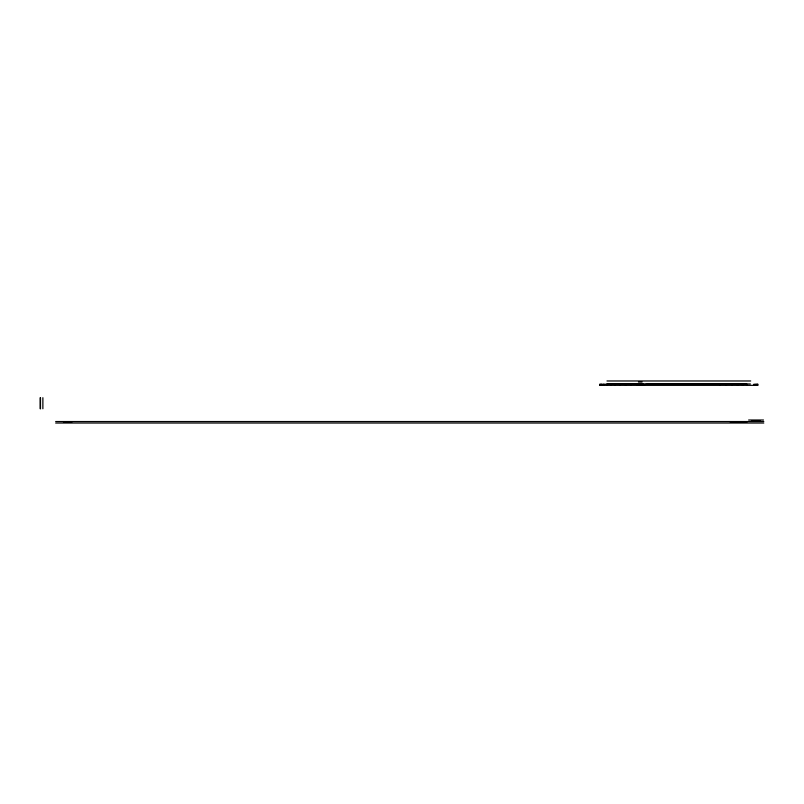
<?xml version="1.0" encoding="UTF-8"?>
<svg xmlns="http://www.w3.org/2000/svg" width="804" height="804" viewBox="0 0 804 804"><rect width="100%" height="100%" fill="white"/><g stroke="black" fill="none" stroke-linecap="round" stroke-linejoin="round"><path stroke-width="1.21" d="M606.99 380.975L750.695 380.975M638.436 382.031L642.094 382.031M607 383.95L750.403 383.95M643.562 384.242L599.724 384.242L599.724 385.347L757.951 385.347L757.951 384.242L753.861 384.242L753.861 385.347M748.624 420.01L763.498 420.01M751.68 421.075L760.443 421.075M754.604 421.256L757.519 421.256M55.657 421.537L763.8 421.537M63.315 421.728L72.179 421.728M730.002 421.728L747.288 421.728M55.657 423.025L763.8 423.025M757.468 384.242L757.468 385.347M756.102 384.242L756.102 385.347M746.986 385.347L746.986 384.242L646.929 384.242L637.341 385.347L637.341 384.242M742.534 384.242L742.534 385.347M737.529 384.242L737.529 385.347M732.112 384.242L732.112 385.347M726.414 384.242L726.414 385.347M720.334 384.242L720.334 385.347M631.261 384.242L631.261 385.347M625.552 384.242L625.552 385.347M620.135 384.242L620.135 385.347M615.14 384.242L615.14 385.347M610.678 384.242L610.678 385.347M606.879 384.242L606.879 385.347M603.814 384.242L603.814 385.347M601.573 384.242L601.573 385.347M600.196 384.242L600.196 385.347M42.873 397.699L42.873 408.754M40.491 397.699L40.491 408.754M40.2 397.699L40.2 408.754"/></g></svg>
